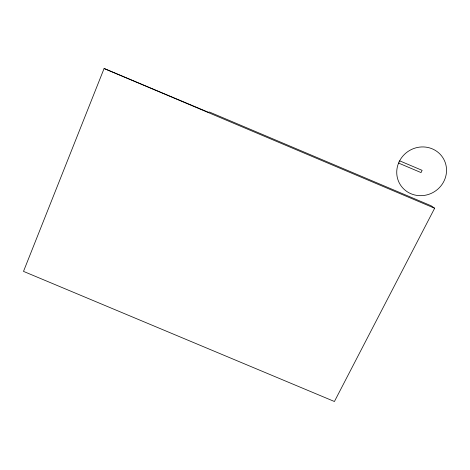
<?xml version="1.0" encoding="UTF-8"?>
<svg xmlns="http://www.w3.org/2000/svg" width="470" height="470" viewBox="0 0 470 470"><rect width="100%" height="100%" fill="white"/><g stroke="black" fill="none" stroke-linecap="round" stroke-linejoin="round"><path stroke-width="0.7" d="M104.099 68.497L23.5 271.384L334.417 401.503L434.638 208.245L431.125 205.772L209.414 112.03L208.386 112.271L104.099 68.497L434.638 208.245M399.664 160.84L422.107 170.34L421.038 172.584L398.613 163.09M399.065 161.933L397.884 164.952A25.21 24.058 -31.5 0 0 424.892 195.32A25.21 24.058 -31.5 0 0 442.64 157.362A25.21 24.058 -31.5 0 0 400.634 159.077L399.065 161.933"/></g></svg>
